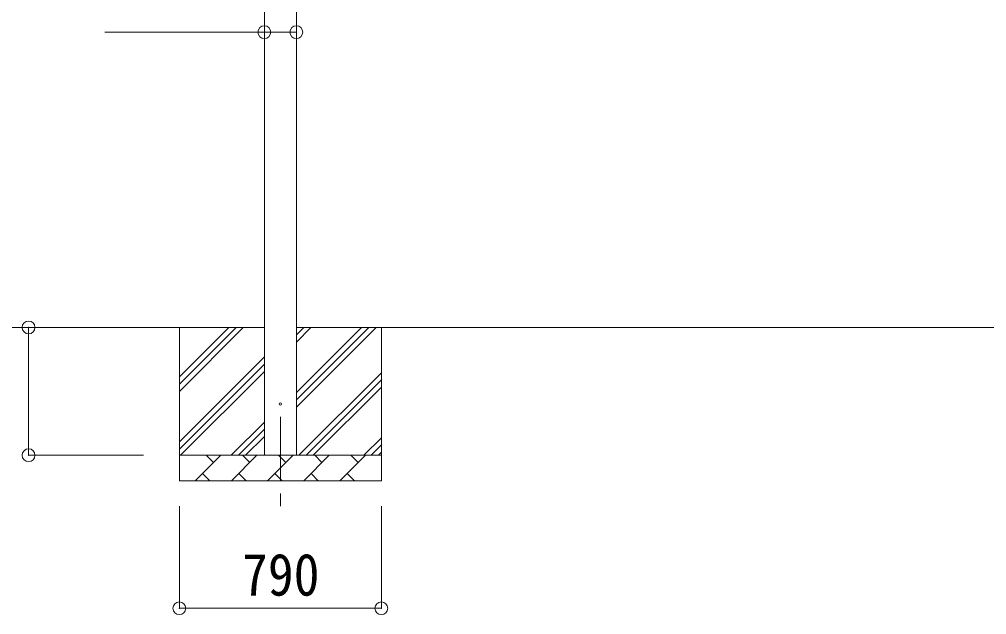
# Model space of a CAD drawing. Units: millimetres at full size, sheet at 1:50. Extents: x -14053 to 14053, y -9700 to 9700.
# Drawn here: x -9539 to -5756, y -6079 to -3750 of the extents above; entities that cross this region are included whole.
import ezdxf
from ezdxf.enums import TextEntityAlignment as Align

# ---------------------------------------------------------------- set-up
doc = ezdxf.new("R2010")
doc.units = ezdxf.units.MM
doc.header["$LTSCALE"] = 50
doc.header["$PDMODE"] = 32
doc.header["$PDSIZE"] = 50
doc.linetypes.add('CHAIN1', pattern=[8, 5, -1, 1, -1])
for name, color, linetype, lineweight in [('0-1_Defpoints', 7, 'CHAIN1', 9), ('0-2_TEXT1', 4, 'Continuous', 9), ('0-3_SHAPE', 7, 'Continuous', 9), ('0-8_TABLE1', 6, 'Continuous', 9)]:
    doc.layers.add(name, color=color, linetype=linetype, lineweight=lineweight)
doc.styles.add('ＭＳ ゴシック', font='')
doc.styles.get('ＭＳ ゴシック').set_extended_font_data('MS Gothic')

msp = doc.modelspace()

# ---------------------------------------------------------------- linework, layer by layer
at = {"layer": '0-1_Defpoints'}
msp.add_line((-8518.4, -5305.37), (-8518.4, -5654.37), dxfattribs=at)
at = {"layer": '0-2_TEXT1'}
for p, q in [((-8580.9, -5455.37), (-8580.9, -2600.37)), ((-8455.9, -2600.37), (-8455.9, -5455.37))]:
    msp.add_line(p, q, dxfattribs=at)
msp.add_circle((-8518.4, -5255.37), 4.5, dxfattribs=at)
at = {"layer": '0-3_SHAPE'}
for p, q in [((-8580.9, -4955.37), (-10217.1, -4955.37)), ((-8913.4, -4955.37), (-8913.4, -5555.37)), ((-8913.4, -5148.85), (-8719.92, -4955.37)), ((-8913.4, -5177.14), (-8691.63, -4955.37)), ((-8913.4, -5205.42), (-8663.35, -4955.37)), ((-3907.9, -4955.37), (-8455.9, -4955.37)), ((-8455.9, -4984.2), (-8427.08, -4955.37)), ((-8455.9, -5012.48), (-8398.79, -4955.37)), ((-8455.9, -5267.04), (-8144.23, -4955.37)), ((-8455.9, -5210.47), (-8200.8, -4955.37)), ((-8455.9, -5238.76), (-8172.52, -4955.37)), ((-8123.4, -4955.37), (-8123.4, -5555.37)), ((-8913.4, -5403.41), (-8580.9, -5070.91)), ((-8913.4, -5431.7), (-8580.9, -5099.2)), ((-8908.79, -5455.37), (-8580.9, -5127.48)), ((-8446.24, -5455.37), (-8123.4, -5132.53)), ((-8417.96, -5455.37), (-8123.4, -5160.81)), ((-8389.67, -5455.37), (-8123.4, -5189.1)), ((-8710.8, -5455.37), (-8580.9, -5325.47)), ((-8682.52, -5455.37), (-8580.9, -5353.76)), ((-8654.23, -5455.37), (-8580.9, -5382.04)), ((-8191.68, -5455.37), (-8123.4, -5387.09)), ((-8163.4, -5455.37), (-8123.4, -5415.37)), ((-8135.12, -5455.37), (-8123.4, -5443.66)), ((-8913.4, -5455.37), (-8123.4, -5455.37)), ((-8851.24, -5555.37), (-8751.24, -5455.37)), ((-8779.8, -5483.93), (-8808.35, -5455.37)), ((-8709.82, -5555.37), (-8609.82, -5455.37)), ((-8638.37, -5483.93), (-8666.93, -5455.37)), ((-8568.4, -5555.37), (-8468.4, -5455.37)), ((-8496.95, -5483.93), (-8525.51, -5455.37)), ((-8426.98, -5555.37), (-8326.98, -5455.37)), ((-8355.53, -5483.93), (-8384.09, -5455.37)), ((-8285.56, -5555.37), (-8185.56, -5455.37)), ((-8214.11, -5483.93), (-8242.66, -5455.37)), ((-8123.4, -5555.37), (-8913.4, -5555.37)), ((-8822.69, -5526.82), (-8794.14, -5555.37)), ((-8681.27, -5526.82), (-8652.71, -5555.37)), ((-8539.85, -5526.82), (-8511.29, -5555.37)), ((-8398.43, -5526.82), (-8369.87, -5555.37)), ((-8257, -5526.82), (-8228.45, -5555.37))]:
    msp.add_line(p, q, dxfattribs=at)
at = {"layer": '0-8_TABLE1'}
for p, q in [((-9503.4, -4955.37), (-9053.4, -4955.37)), ((-9503.4, -5455.37), (-9503.4, -4955.37)), ((-9503.4, -5455.37), (-9053.4, -5455.37)), ((-8913.4, -6054.37), (-8913.4, -5654.37)), ((-8123.4, -6054.37), (-8123.4, -5654.37)), ((-8913.4, -6054.37), (-8123.4, -6054.37))]:
    msp.add_line(p, q, dxfattribs=at)
msp.add_lwpolyline([(-8455.9, -3799.7), (-8580.9, -3799.7), (-9205.47, -3799.7)], dxfattribs=at)
for p in [(-8580.9, -3799.7), (-8455.9, -3799.7), (-9503.4, -4955.37), (-9503.4, -5455.37), (-8913.4, -6054.37), (-8123.4, -6054.37)]:
    msp.add_point(p, dxfattribs=at)

# ---------------------------------------------------------------- texts
at = {"layer": '0-8_TABLE1', "color": 7, "style": 'ＭＳ ゴシック', "width": 0.9}
msp.add_text('790', height=165, dxfattribs=at).set_placement((-8668.4, -6054.37), align=Align.BOTTOM_LEFT)

doc.saveas('drawing.dxf')
